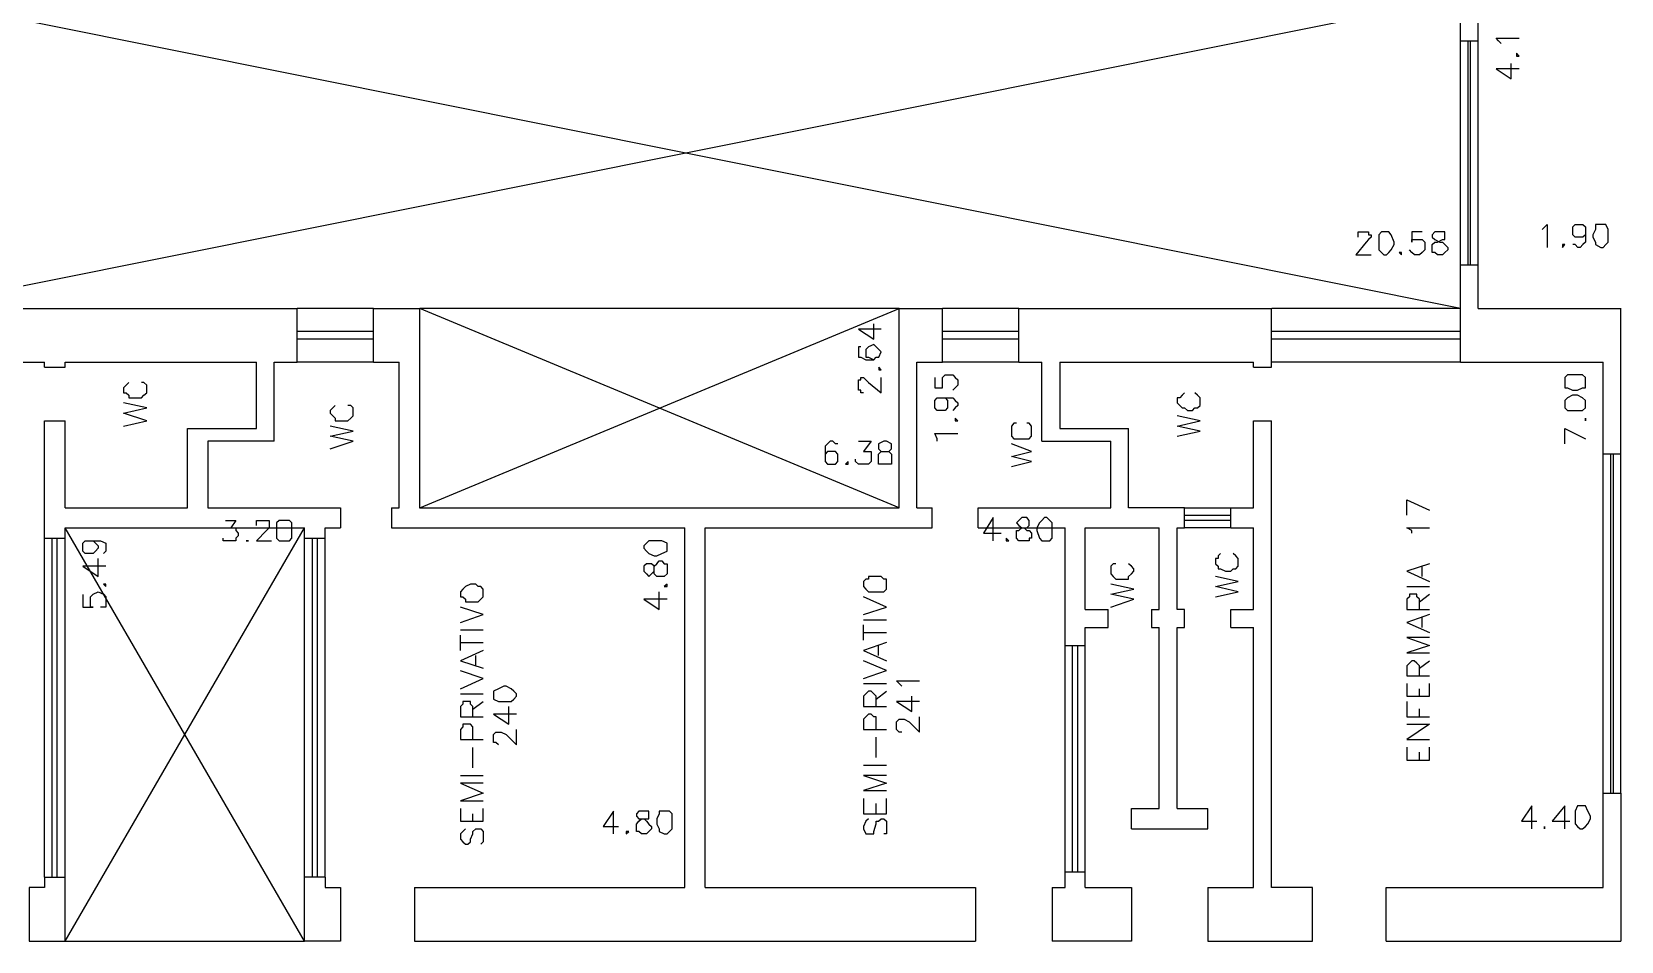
# Model space of a CAD drawing. Header units: millimetres. Extents: x -369 to -70, y -1414 to -1185.
# Drawn here: x -171.27 to -150.19, y -1345.58 to -1333.52 of the extents above; entities that cross this region are included whole.
import ezdxf

# ---------------------------------------------------------------- set-up
doc = ezdxf.new("R2010")
doc.units = ezdxf.units.MM
doc.header["$MEASUREMENT"] = 0
for name, color, linetype in [('10', 10, 'Continuous'), ('16', 16, 'Continuous'), ('50', 50, 'Continuous'), ('6', 6, 'Continuous'), ('8', 8, 'Continuous')]:
    doc.layers.add(name, color=color, linetype=linetype)

msp = doc.modelspace()

# ---------------------------------------------------------------- linework, layer by layer
at = {"layer": '10'}
for points in [[(-152.321, -1333.637), (-152.321, -1333.061)], [(-152.321, -1333.637), (-152.086, -1333.637), (-152.086, -1333.637), (-152.086, -1333.061)], [(-152.086, -1336.614), (-152.321, -1336.614)], [(-152.321, -1337.189), (-152.321, -1336.614)], [(-152.086, -1337.189), (-152.086, -1336.614)], [(-172.895, -1337.189), (-167.751, -1337.189)], [(-167.751, -1337.901), (-167.751, -1337.189)], [(-166.736, -1337.901), (-166.736, -1337.189)], [(-166.736, -1337.189), (-166.125, -1337.189)], [(-166.125, -1339.831), (-166.125, -1337.189)], [(-159.767, -1339.831), (-159.767, -1337.189)], [(-159.767, -1337.189), (-159.191, -1337.189)], [(-159.191, -1337.901), (-159.191, -1337.189)], [(-158.176, -1337.901), (-158.176, -1337.189)], [(-158.176, -1337.189), (-154.823, -1337.189)], [(-154.827, -1337.969), (-154.827, -1337.189)], [(-152.321, -1337.901), (-152.321, -1337.189)], [(-152.086, -1337.189), (-150.187, -1337.189)], [(-150.191, -1339.12), (-150.191, -1337.189)], [(-175.5, -1337.901), (-171.1, -1337.901)], [(-171.1, -1337.969), (-171.1, -1337.901)], [(-170.829, -1337.969), (-170.829, -1337.901)], [(-170.829, -1337.901), (-168.291, -1337.901)], [(-169.206, -1338.78), (-168.291, -1338.78), (-168.291, -1338.78), (-168.291, -1337.901)], [(-168.055, -1338.948), (-168.055, -1337.901)], [(-168.055, -1337.901), (-167.751, -1337.901)], [(-166.736, -1337.901), (-166.397, -1337.901)], [(-166.397, -1339.831), (-166.397, -1337.901)], [(-159.531, -1337.901), (-159.191, -1337.901)], [(-159.531, -1339.831), (-159.531, -1337.901)], [(-158.176, -1337.901), (-157.872, -1337.901)], [(-157.872, -1338.948), (-157.872, -1337.901)], [(-157.633, -1337.901), (-155.063, -1337.901)], [(-157.633, -1337.901), (-157.633, -1338.78), (-157.633, -1338.78), (-156.721, -1338.78)], [(-155.063, -1337.969), (-155.063, -1337.901)], [(-152.321, -1337.901), (-150.427, -1337.901)], [(-150.191, -1339.12), (-150.427, -1339.12), (-150.427, -1339.12), (-150.427, -1337.901)], [(-171.1, -1337.969), (-170.829, -1337.969)], [(-155.063, -1337.969), (-154.827, -1337.969)], [(-171.1, -1338.68), (-170.829, -1338.68)], [(-171.1, -1340.235), (-171.1, -1338.68)], [(-170.829, -1339.831), (-170.829, -1338.68)], [(-155.063, -1339.831), (-155.063, -1338.68)], [(-155.063, -1338.68), (-154.827, -1338.68)], [(-154.827, -1344.87), (-154.827, -1338.68)], [(-169.206, -1339.831), (-169.206, -1338.78)], [(-168.055, -1338.948), (-168.934, -1338.948), (-168.934, -1338.948), (-168.934, -1339.831)], [(-158.716, -1339.831), (-156.957, -1339.831), (-156.957, -1338.948)], [(-157.872, -1338.948), (-156.957, -1338.948)], [(-156.721, -1339.831), (-156.721, -1338.78)], [(-170.829, -1339.831), (-169.206, -1339.831)], [(-168.934, -1339.831), (-167.176, -1339.831)], [(-167.176, -1339.831), (-167.176, -1340.099)], [(-166.501, -1339.831), (-166.397, -1339.831)], [(-166.501, -1339.831), (-166.501, -1340.099)], [(-166.129, -1339.831), (-159.767, -1339.831)], [(-159.531, -1339.831), (-159.327, -1339.831)], [(-159.327, -1340.099), (-159.327, -1339.831)], [(-158.716, -1340.099), (-158.716, -1339.831)], [(-156.078, -1340.099), (-155.978, -1340.099), (-155.978, -1340.099), (-155.978, -1339.831), (-155.978, -1339.831), (-156.721, -1339.831)], [(-155.367, -1340.099), (-155.367, -1339.831), (-155.367, -1339.831), (-155.063, -1339.831)], [(-171.1, -1340.235), (-170.829, -1340.235), (-170.829, -1340.235), (-170.829, -1340.099)], [(-170.829, -1340.099), (-167.651, -1340.099)], [(-167.651, -1340.235), (-167.651, -1340.099)], [(-167.651, -1340.235), (-167.38, -1340.235), (-167.38, -1340.235), (-167.38, -1340.099)], [(-167.38, -1340.099), (-167.176, -1340.099)], [(-166.501, -1340.099), (-162.608, -1340.099)], [(-162.608, -1344.87), (-162.608, -1340.099)], [(-162.336, -1344.87), (-162.336, -1340.099)], [(-162.336, -1340.099), (-159.327, -1340.099)], [(-158.716, -1340.099), (-157.565, -1340.099)], [(-157.565, -1341.657), (-157.565, -1340.099)], [(-157.297, -1340.099), (-156.314, -1340.099)], [(-157.297, -1341.182), (-157.297, -1340.099)], [(-156.314, -1341.182), (-156.314, -1340.099)], [(-156.078, -1341.182), (-156.078, -1340.099)], [(-155.367, -1340.099), (-155.063, -1340.099)], [(-155.367, -1341.421), (-155.367, -1341.182), (-155.367, -1341.182), (-155.063, -1341.182), (-155.063, -1341.182), (-155.063, -1340.099)], [(-157.297, -1341.182), (-156.993, -1341.182)], [(-156.993, -1341.421), (-156.993, -1341.182)], [(-156.418, -1341.182), (-156.314, -1341.182)], [(-156.418, -1341.182), (-156.418, -1341.421), (-156.418, -1341.421), (-156.314, -1341.421)], [(-156.078, -1341.421), (-155.978, -1341.421), (-155.978, -1341.421), (-155.978, -1341.182), (-155.978, -1341.182), (-156.078, -1341.182)], [(-157.565, -1341.657), (-157.297, -1341.657), (-157.297, -1341.657), (-157.297, -1341.421)], [(-157.297, -1341.421), (-156.993, -1341.421)], [(-156.314, -1343.823), (-156.314, -1341.421)], [(-156.078, -1343.823), (-156.078, -1341.421)], [(-155.367, -1341.421), (-155.063, -1341.421)], [(-155.063, -1344.87), (-155.063, -1341.421)], [(-150.427, -1344.87), (-150.427, -1343.619), (-150.427, -1343.619), (-150.191, -1343.619), (-150.191, -1343.619), (-150.191, -1345.582)], [(-156.685, -1344.091), (-156.685, -1343.823)], [(-156.685, -1343.823), (-156.314, -1343.823)], [(-156.078, -1343.823), (-155.67, -1343.823)], [(-155.67, -1344.091), (-155.67, -1343.823)], [(-156.685, -1344.091), (-155.67, -1344.091)], [(-171.1, -1344.734), (-171.1, -1344.87), (-171.1, -1344.87), (-171.304, -1344.87), (-171.304, -1344.87), (-171.304, -1345.582), (-170.829, -1345.582), (-170.829, -1345.582), (-170.829, -1344.734)], [(-171.1, -1344.734), (-170.829, -1344.734)], [(-167.38, -1344.734), (-167.651, -1344.734)], [(-167.38, -1344.734), (-167.38, -1344.87), (-167.38, -1344.87), (-167.176, -1344.87), (-167.176, -1344.87), (-167.176, -1345.582), (-167.176, -1345.582), (-167.651, -1345.582), (-167.651, -1345.582), (-167.651, -1344.734)], [(-166.193, -1344.87), (-162.608, -1344.87)], [(-166.193, -1344.87), (-166.193, -1345.582)], [(-162.336, -1344.87), (-158.752, -1344.87)], [(-158.752, -1344.87), (-158.752, -1345.582)], [(-157.737, -1344.87), (-157.737, -1345.582)], [(-156.685, -1344.87), (-156.685, -1345.582), (-156.685, -1345.582), (-157.737, -1345.582)], [(-157.737, -1344.87), (-157.565, -1344.87)], [(-157.297, -1344.666), (-157.565, -1344.666)], [(-157.565, -1344.87), (-157.565, -1344.666)], [(-157.297, -1344.87), (-157.297, -1344.666)], [(-157.297, -1344.87), (-156.685, -1344.87)], [(-155.67, -1344.87), (-155.063, -1344.87)], [(-155.67, -1344.87), (-155.67, -1345.582)], [(-154.284, -1345.582), (-154.284, -1344.87), (-154.284, -1344.87), (-154.827, -1344.87)], [(-153.305, -1344.87), (-150.427, -1344.87)], [(-153.305, -1345.582), (-153.305, -1344.87)], [(-166.193, -1345.582), (-158.752, -1345.582)], [(-155.67, -1345.582), (-154.284, -1345.582)], [(-153.305, -1345.582), (-150.191, -1345.582)]]:
    msp.add_lwpolyline(points, dxfattribs=at)
at = {"layer": '16'}
for points in [[(-152.321, -1337.189), (-172.895, -1333.061)], [(-172.895, -1337.189), (-152.321, -1333.061)], [(-159.767, -1339.831), (-166.125, -1337.189)], [(-166.125, -1339.831), (-159.767, -1337.189)], [(-159.767, -1337.189), (-166.125, -1337.189)], [(-167.651, -1345.582), (-170.829, -1340.099)], [(-170.829, -1345.582), (-167.651, -1340.099)]]:
    msp.add_lwpolyline(points, dxfattribs=at)
at = {"layer": '50'}
for points in [[(-151.778, -1333.672), (-151.814, -1333.637), (-151.846, -1333.605), (-151.542, -1333.605)], [(-151.578, -1333.84), (-151.578, -1333.84), (-151.542, -1333.84), (-151.578, -1333.804), (-151.578, -1333.84)], [(-151.542, -1334.008), (-151.846, -1334.008), (-151.846, -1334.008), (-151.646, -1334.144), (-151.646, -1333.94)], [(-153.676, -1336.242), (-153.676, -1336.21), (-153.676, -1336.174), (-153.64, -1336.174), (-153.572, -1336.174), (-153.54, -1336.174), (-153.54, -1336.21), (-153.504, -1336.21), (-153.504, -1336.242), (-153.54, -1336.274), (-153.572, -1336.31), (-153.708, -1336.478), (-153.504, -1336.478)], [(-153.337, -1336.174), (-153.368, -1336.174), (-153.404, -1336.21), (-153.404, -1336.31), (-153.404, -1336.342), (-153.404, -1336.41), (-153.368, -1336.446), (-153.337, -1336.478), (-153.301, -1336.478), (-153.269, -1336.446), (-153.237, -1336.41), (-153.201, -1336.342), (-153.201, -1336.31), (-153.237, -1336.21), (-153.269, -1336.174), (-153.301, -1336.174), (-153.337, -1336.174)], [(-152.829, -1336.174), (-152.965, -1336.174), (-152.965, -1336.31), (-152.965, -1336.274), (-152.929, -1336.274), (-152.861, -1336.274), (-152.829, -1336.274), (-152.793, -1336.31), (-152.793, -1336.342), (-152.793, -1336.378), (-152.793, -1336.41), (-152.829, -1336.446), (-152.861, -1336.478), (-152.929, -1336.478), (-152.965, -1336.446), (-152.997, -1336.41)], [(-152.625, -1336.174), (-152.661, -1336.174), (-152.693, -1336.21), (-152.693, -1336.242), (-152.661, -1336.274), (-152.593, -1336.31), (-152.557, -1336.31), (-152.525, -1336.342), (-152.489, -1336.378), (-152.489, -1336.41), (-152.525, -1336.446), (-152.557, -1336.478), (-152.625, -1336.478), (-152.661, -1336.446), (-152.693, -1336.446), (-152.693, -1336.41), (-152.693, -1336.378), (-152.693, -1336.342), (-152.661, -1336.31), (-152.625, -1336.31), (-152.557, -1336.274), (-152.525, -1336.274), (-152.525, -1336.242), (-152.525, -1336.21), (-152.525, -1336.174), (-152.557, -1336.174), (-152.625, -1336.174)], [(-151.238, -1336.142), (-151.202, -1336.106), (-151.17, -1336.074), (-151.17, -1336.378)], [(-150.663, -1336.174), (-150.663, -1336.21), (-150.695, -1336.242), (-150.731, -1336.242), (-150.763, -1336.242), (-150.799, -1336.242), (-150.831, -1336.21), (-150.831, -1336.174), (-150.831, -1336.106), (-150.799, -1336.074), (-150.763, -1336.074), (-150.731, -1336.074), (-150.695, -1336.074), (-150.663, -1336.106), (-150.663, -1336.174), (-150.663, -1336.242), (-150.663, -1336.31), (-150.695, -1336.342), (-150.731, -1336.378), (-150.763, -1336.378), (-150.799, -1336.342), (-150.831, -1336.342)], [(-150.459, -1336.074), (-150.527, -1336.074), (-150.527, -1336.142), (-150.563, -1336.21), (-150.563, -1336.242), (-150.527, -1336.31), (-150.527, -1336.342), (-150.459, -1336.378), (-150.427, -1336.378), (-150.391, -1336.342), (-150.359, -1336.31), (-150.359, -1336.242), (-150.359, -1336.21), (-150.359, -1336.142), (-150.391, -1336.074), (-150.427, -1336.074), (-150.459, -1336.074)], [(-150.967, -1336.342), (-150.967, -1336.342), (-150.967, -1336.378), (-150.935, -1336.342), (-150.967, -1336.342)], [(-153.101, -1336.446), (-153.133, -1336.446), (-153.101, -1336.478), (-153.101, -1336.446)], [(-160.002, -1337.461), (-160.306, -1337.461), (-160.306, -1337.461), (-160.102, -1337.597), (-160.102, -1337.393)], [(-160.274, -1337.697), (-160.306, -1337.697), (-160.306, -1337.765), (-160.306, -1337.833), (-160.274, -1337.833), (-160.206, -1337.869), (-160.102, -1337.869), (-160.07, -1337.833), (-160.034, -1337.833), (-160.002, -1337.765), (-160.034, -1337.733), (-160.07, -1337.697), (-160.102, -1337.665), (-160.17, -1337.697), (-160.206, -1337.733), (-160.206, -1337.765), (-160.206, -1337.833), (-160.17, -1337.833), (-160.102, -1337.869)], [(-160.238, -1338.308), (-160.274, -1338.308), (-160.274, -1338.272), (-160.306, -1338.272), (-160.306, -1338.24), (-160.306, -1338.172), (-160.306, -1338.136), (-160.274, -1338.136), (-160.274, -1338.104), (-160.238, -1338.104), (-160.206, -1338.136), (-160.17, -1338.172), (-160.002, -1338.308), (-160.002, -1338.104)], [(-160.034, -1338.001), (-160.034, -1338.001), (-160.002, -1338.001), (-160.034, -1337.969), (-160.034, -1338.001)], [(-159.291, -1338.104), (-159.291, -1338.24), (-159.191, -1338.24), (-159.191, -1338.204), (-159.191, -1338.136), (-159.191, -1338.104), (-159.155, -1338.068), (-159.123, -1338.068), (-159.087, -1338.068), (-159.055, -1338.068), (-159.023, -1338.104), (-158.987, -1338.136), (-158.987, -1338.204), (-159.023, -1338.24), (-159.055, -1338.272)], [(-150.935, -1338.172), (-150.935, -1338.24), (-150.899, -1338.24), (-150.835, -1338.272), (-150.767, -1338.272), (-150.699, -1338.24), (-150.663, -1338.24), (-150.663, -1338.172), (-150.663, -1338.136), (-150.663, -1338.104), (-150.699, -1338.068), (-150.767, -1338.068), (-150.835, -1338.068), (-150.899, -1338.068), (-150.935, -1338.104), (-150.935, -1338.136), (-150.935, -1338.172)], [(-169.985, -1338.172), (-169.985, -1338.172), (-170.017, -1338.204), (-170.053, -1338.24), (-170.053, -1338.308), (-170.017, -1338.308), (-169.985, -1338.34), (-169.985, -1338.376), (-169.917, -1338.376), (-169.849, -1338.376), (-169.814, -1338.376), (-169.782, -1338.34), (-169.746, -1338.308), (-169.746, -1338.24), (-169.746, -1338.204), (-169.782, -1338.172), (-169.814, -1338.172)], [(-155.978, -1338.308), (-156.01, -1338.34), (-156.042, -1338.376), (-156.078, -1338.376), (-156.078, -1338.44), (-156.042, -1338.476), (-156.01, -1338.508), (-155.978, -1338.508), (-155.942, -1338.544), (-155.874, -1338.544), (-155.842, -1338.508), (-155.806, -1338.508), (-155.774, -1338.476), (-155.774, -1338.44), (-155.774, -1338.376), (-155.806, -1338.34), (-155.842, -1338.308)], [(-170.053, -1338.748), (-169.746, -1338.68), (-169.746, -1338.68), (-170.053, -1338.576), (-170.053, -1338.576), (-169.746, -1338.508), (-169.746, -1338.508), (-170.053, -1338.44)], [(-167.244, -1338.476), (-167.244, -1338.476), (-167.276, -1338.508), (-167.312, -1338.544), (-167.312, -1338.576), (-167.276, -1338.612), (-167.244, -1338.644), (-167.244, -1338.68), (-167.176, -1338.68), (-167.108, -1338.68), (-167.076, -1338.68), (-167.04, -1338.644), (-167.008, -1338.612), (-167.008, -1338.576), (-167.008, -1338.544), (-167.008, -1338.508), (-167.04, -1338.476), (-167.076, -1338.476)], [(-159.191, -1338.376), (-159.155, -1338.376), (-159.123, -1338.408), (-159.123, -1338.44), (-159.123, -1338.476), (-159.123, -1338.508), (-159.155, -1338.544), (-159.191, -1338.544), (-159.223, -1338.544), (-159.259, -1338.544), (-159.291, -1338.508), (-159.291, -1338.476), (-159.291, -1338.44), (-159.291, -1338.408), (-159.259, -1338.376), (-159.191, -1338.376), (-159.123, -1338.376), (-159.055, -1338.376), (-159.023, -1338.408), (-158.987, -1338.44), (-158.987, -1338.476), (-159.023, -1338.508), (-159.055, -1338.544)], [(-150.935, -1338.476), (-150.935, -1338.508), (-150.899, -1338.544), (-150.835, -1338.544), (-150.767, -1338.544), (-150.699, -1338.544), (-150.663, -1338.508), (-150.663, -1338.476), (-150.663, -1338.44), (-150.663, -1338.408), (-150.699, -1338.372), (-150.767, -1338.34), (-150.835, -1338.34), (-150.899, -1338.372), (-150.935, -1338.408), (-150.935, -1338.44), (-150.935, -1338.476)], [(-167.312, -1339.052), (-167.008, -1338.948), (-167.008, -1338.948), (-167.312, -1338.884), (-167.312, -1338.884), (-167.008, -1338.816), (-167.008, -1338.816), (-167.312, -1338.748)], [(-159.023, -1338.68), (-159.023, -1338.68), (-158.987, -1338.68), (-159.023, -1338.644), (-159.023, -1338.68)], [(-158.208, -1338.712), (-158.244, -1338.712), (-158.276, -1338.748), (-158.276, -1338.78), (-158.276, -1338.848), (-158.276, -1338.884), (-158.244, -1338.916), (-158.208, -1338.916), (-158.176, -1338.916), (-158.108, -1338.916), (-158.072, -1338.916), (-158.04, -1338.916), (-158.008, -1338.884), (-158.008, -1338.848), (-158.008, -1338.78), (-158.008, -1338.748), (-158.04, -1338.712), (-158.072, -1338.712)], [(-156.078, -1338.884), (-155.774, -1338.816), (-155.774, -1338.816), (-156.078, -1338.748), (-156.078, -1338.748), (-155.774, -1338.68), (-155.774, -1338.68), (-156.078, -1338.612)], [(-150.663, -1338.68), (-150.663, -1338.68), (-150.663, -1338.644), (-150.663, -1338.68)], [(-160.578, -1338.984), (-160.61, -1338.984), (-160.646, -1338.948), (-160.678, -1338.948), (-160.714, -1338.984), (-160.746, -1339.016), (-160.746, -1339.084), (-160.746, -1339.152), (-160.746, -1339.219), (-160.714, -1339.255), (-160.678, -1339.255), (-160.646, -1339.255), (-160.61, -1339.255), (-160.578, -1339.219), (-160.578, -1339.152), (-160.578, -1339.12), (-160.61, -1339.084), (-160.646, -1339.084), (-160.678, -1339.084), (-160.714, -1339.084), (-160.746, -1339.12), (-160.746, -1339.152)], [(-160.306, -1338.948), (-160.138, -1338.948), (-160.238, -1339.084), (-160.206, -1339.084), (-160.17, -1339.084), (-160.138, -1339.084), (-160.138, -1339.152), (-160.138, -1339.219), (-160.17, -1339.255), (-160.238, -1339.255), (-160.274, -1339.255), (-160.306, -1339.255), (-160.342, -1339.219), (-160.342, -1339.187)], [(-159.97, -1338.948), (-160.038, -1338.984), (-160.038, -1339.016), (-160.038, -1339.052), (-160.002, -1339.084), (-159.935, -1339.084), (-159.903, -1339.084), (-159.867, -1339.12), (-159.867, -1339.152), (-159.867, -1339.187), (-159.867, -1339.219), (-159.867, -1339.255), (-159.935, -1339.255), (-159.97, -1339.255), (-160.038, -1339.255), (-160.038, -1339.219), (-160.038, -1339.187), (-160.038, -1339.152), (-160.038, -1339.12), (-160.002, -1339.084), (-159.97, -1339.084), (-159.903, -1339.084), (-159.867, -1339.052), (-159.867, -1339.016), (-159.867, -1338.984), (-159.935, -1338.948), (-159.97, -1338.948)], [(-159.259, -1338.948), (-159.259, -1338.916), (-159.291, -1338.848), (-158.987, -1338.848)], [(-150.935, -1338.984), (-150.935, -1338.78), (-150.935, -1338.78), (-150.663, -1338.916)], [(-158.276, -1339.287), (-158.008, -1339.219), (-158.008, -1339.219), (-158.276, -1339.152), (-158.276, -1339.152), (-158.008, -1339.084), (-158.008, -1339.084), (-158.276, -1338.984)], [(-160.442, -1339.219), (-160.478, -1339.255), (-160.442, -1339.255), (-160.442, -1339.219)], [(-153.033, -1339.931), (-153.033, -1339.727), (-153.033, -1339.727), (-152.729, -1339.863)], [(-168.699, -1339.999), (-168.563, -1339.999), (-168.631, -1340.099), (-168.599, -1340.099), (-168.563, -1340.099), (-168.563, -1340.135), (-168.531, -1340.167), (-168.531, -1340.203), (-168.563, -1340.235), (-168.563, -1340.27), (-168.631, -1340.27), (-168.667, -1340.27), (-168.699, -1340.27), (-168.731, -1340.27), (-168.731, -1340.235)], [(-168.291, -1340.067), (-168.291, -1340.031), (-168.291, -1339.999), (-168.259, -1339.999), (-168.223, -1339.999), (-168.191, -1339.999), (-168.159, -1339.999), (-168.123, -1339.999), (-168.123, -1340.031), (-168.123, -1340.067), (-168.123, -1340.099), (-168.159, -1340.135), (-168.291, -1340.27), (-168.091, -1340.27)], [(-167.919, -1339.999), (-167.987, -1339.999), (-168.023, -1340.031), (-168.023, -1340.099), (-168.023, -1340.167), (-168.023, -1340.235), (-167.987, -1340.27), (-167.919, -1340.27), (-167.851, -1340.27), (-167.819, -1340.235), (-167.819, -1340.167), (-167.819, -1340.099), (-167.819, -1340.031), (-167.851, -1339.999), (-167.919, -1339.999)], [(-158.516, -1340.27), (-158.516, -1339.963), (-158.516, -1339.963), (-158.648, -1340.167), (-158.412, -1340.167)], [(-158.14, -1339.963), (-158.176, -1339.999), (-158.208, -1340.031), (-158.176, -1340.067), (-158.14, -1340.099), (-158.108, -1340.099), (-158.072, -1340.135), (-158.04, -1340.135), (-158.008, -1340.167), (-158.008, -1340.235), (-158.04, -1340.235), (-158.04, -1340.27), (-158.072, -1340.27), (-158.14, -1340.27), (-158.176, -1340.27), (-158.208, -1340.235), (-158.208, -1340.167), (-158.208, -1340.135), (-158.176, -1340.135), (-158.14, -1340.099), (-158.072, -1340.099), (-158.04, -1340.067), (-158.04, -1340.031), (-158.04, -1339.999), (-158.072, -1339.963), (-158.14, -1339.963)], [(-157.836, -1339.963), (-157.872, -1339.999), (-157.904, -1340.031), (-157.94, -1340.099), (-157.94, -1340.135), (-157.904, -1340.235), (-157.872, -1340.27), (-157.836, -1340.27), (-157.804, -1340.27), (-157.768, -1340.27), (-157.737, -1340.235), (-157.737, -1340.135), (-157.737, -1340.099), (-157.737, -1340.031), (-157.768, -1339.999), (-157.804, -1339.963), (-157.836, -1339.963)], [(-158.344, -1340.235), (-158.344, -1340.27), (-158.312, -1340.27), (-158.344, -1340.235)], [(-152.965, -1340.167), (-152.965, -1340.135), (-153.033, -1340.099), (-152.729, -1340.099)], [(-170.493, -1340.27), (-170.457, -1340.27), (-170.425, -1340.302), (-170.389, -1340.338), (-170.389, -1340.37), (-170.425, -1340.406), (-170.457, -1340.438), (-170.493, -1340.438), (-170.561, -1340.438), (-170.593, -1340.406), (-170.593, -1340.37), (-170.593, -1340.338), (-170.593, -1340.302), (-170.561, -1340.27), (-170.493, -1340.27), (-170.425, -1340.27), (-170.357, -1340.27), (-170.289, -1340.302), (-170.289, -1340.338), (-170.289, -1340.37), (-170.289, -1340.406), (-170.321, -1340.438)], [(-168.427, -1340.27), (-168.427, -1340.27), (-168.395, -1340.27), (-168.427, -1340.27)], [(-163.152, -1340.37), (-163.116, -1340.406), (-163.084, -1340.438), (-163.016, -1340.47), (-162.98, -1340.47), (-162.912, -1340.438), (-162.844, -1340.406), (-162.844, -1340.37), (-162.844, -1340.338), (-162.844, -1340.302), (-162.912, -1340.27), (-162.98, -1340.27), (-163.016, -1340.27), (-163.084, -1340.27), (-163.116, -1340.302), (-163.152, -1340.338), (-163.152, -1340.37)], [(-155.503, -1340.438), (-155.535, -1340.47), (-155.535, -1340.506), (-155.57, -1340.506), (-155.57, -1340.574), (-155.535, -1340.606), (-155.535, -1340.642), (-155.503, -1340.642), (-155.435, -1340.674), (-155.367, -1340.674), (-155.335, -1340.642), (-155.299, -1340.642), (-155.267, -1340.606), (-155.267, -1340.574), (-155.267, -1340.506), (-155.299, -1340.47), (-155.335, -1340.438)], [(-170.289, -1340.606), (-170.593, -1340.606), (-170.593, -1340.606), (-170.389, -1340.742), (-170.389, -1340.506)], [(-163.152, -1340.674), (-163.116, -1340.71), (-163.084, -1340.742), (-163.048, -1340.71), (-163.016, -1340.674), (-163.016, -1340.642), (-163.016, -1340.606), (-162.98, -1340.574), (-162.948, -1340.538), (-162.912, -1340.538), (-162.88, -1340.574), (-162.844, -1340.574), (-162.844, -1340.606), (-162.844, -1340.674), (-162.844, -1340.71), (-162.88, -1340.742), (-162.912, -1340.742), (-162.948, -1340.742), (-162.98, -1340.742), (-163.016, -1340.71), (-163.016, -1340.674), (-163.016, -1340.606), (-163.048, -1340.574), (-163.084, -1340.574), (-163.116, -1340.574), (-163.152, -1340.606), (-163.152, -1340.674)], [(-156.889, -1340.574), (-156.925, -1340.574), (-156.957, -1340.606), (-156.957, -1340.642), (-156.957, -1340.674), (-156.957, -1340.71), (-156.925, -1340.742), (-156.889, -1340.778), (-156.857, -1340.778), (-156.789, -1340.778), (-156.721, -1340.778), (-156.721, -1340.742), (-156.685, -1340.71), (-156.653, -1340.674), (-156.653, -1340.642), (-156.685, -1340.606), (-156.721, -1340.574)], [(-152.729, -1340.574), (-153.033, -1340.674), (-153.033, -1340.674), (-152.729, -1340.81)], [(-152.829, -1340.742), (-152.829, -1340.606)], [(-170.321, -1340.846), (-170.289, -1340.878), (-170.289, -1340.846), (-170.321, -1340.846)], [(-165.585, -1341.014), (-165.553, -1341.014), (-165.517, -1341.046), (-165.517, -1341.082), (-165.449, -1341.082), (-165.382, -1341.082), (-165.35, -1341.082), (-165.314, -1341.046), (-165.282, -1341.014), (-165.282, -1340.946), (-165.282, -1340.914), (-165.314, -1340.878), (-165.35, -1340.878), (-165.382, -1340.846), (-165.449, -1340.846), (-165.517, -1340.878), (-165.553, -1340.914), (-165.585, -1340.946), (-165.585, -1341.014)], [(-162.88, -1340.878), (-162.844, -1340.878), (-162.844, -1340.846), (-162.88, -1340.878)], [(-160.238, -1340.878), (-160.206, -1340.914), (-160.17, -1340.946), (-160.102, -1340.946), (-160.038, -1340.946), (-160.002, -1340.946), (-159.97, -1340.946), (-159.935, -1340.914), (-159.935, -1340.878), (-159.935, -1340.81), (-159.935, -1340.778), (-159.97, -1340.778), (-160.002, -1340.742), (-160.038, -1340.742), (-160.102, -1340.742), (-160.17, -1340.742), (-160.17, -1340.778), (-160.206, -1340.778), (-160.238, -1340.81), (-160.238, -1340.878)], [(-156.957, -1341.15), (-156.653, -1341.046), (-156.653, -1341.046), (-156.957, -1340.978), (-156.957, -1340.978), (-156.653, -1340.914), (-156.653, -1340.914), (-156.957, -1340.846)], [(-155.57, -1341.014), (-155.267, -1340.946), (-155.267, -1340.946), (-155.57, -1340.878), (-155.57, -1340.878), (-155.267, -1340.81), (-155.267, -1340.81), (-155.57, -1340.742)], [(-170.593, -1340.982), (-170.593, -1341.15), (-170.457, -1341.15), (-170.493, -1341.15), (-170.493, -1341.082), (-170.493, -1341.046), (-170.493, -1341.014), (-170.457, -1340.978), (-170.389, -1340.946), (-170.321, -1340.978), (-170.289, -1341.014), (-170.289, -1341.046), (-170.289, -1341.082), (-170.289, -1341.15), (-170.321, -1341.15), (-170.357, -1341.15)], [(-162.844, -1341.046), (-163.152, -1341.046), (-163.152, -1341.046), (-162.948, -1341.182), (-162.948, -1340.946)], [(-160.238, -1341.25), (-159.935, -1341.15), (-159.935, -1341.15), (-160.238, -1341.014)], [(-153.033, -1340.878), (-152.729, -1340.878)], [(-152.865, -1341.182), (-152.865, -1341.046), (-152.897, -1341.014), (-152.897, -1340.978), (-152.933, -1340.978), (-152.965, -1340.978), (-152.997, -1340.978), (-152.997, -1341.014), (-153.033, -1341.046), (-153.033, -1341.182), (-153.033, -1341.182), (-152.729, -1341.182)], [(-152.865, -1341.082), (-152.729, -1340.978)], [(-165.585, -1341.354), (-165.282, -1341.25), (-165.282, -1341.25), (-165.585, -1341.15)], [(-152.729, -1341.25), (-153.033, -1341.354), (-153.033, -1341.354), (-152.729, -1341.485)], [(-152.829, -1341.421), (-152.829, -1341.286)], [(-165.585, -1341.453), (-165.282, -1341.453)], [(-160.238, -1341.318), (-159.935, -1341.318)], [(-160.238, -1341.589), (-160.238, -1341.385)], [(-160.238, -1341.485), (-159.935, -1341.485)], [(-165.585, -1341.725), (-165.585, -1341.521)], [(-165.585, -1341.621), (-165.282, -1341.621)], [(-159.935, -1341.621), (-160.238, -1341.725), (-160.238, -1341.725), (-159.935, -1341.861)], [(-160.038, -1341.793), (-160.038, -1341.657)], [(-152.729, -1341.553), (-153.033, -1341.553), (-153.033, -1341.553), (-152.729, -1341.657), (-152.729, -1341.657), (-153.033, -1341.757), (-153.033, -1341.757), (-152.729, -1341.757)], [(-165.282, -1341.725), (-165.585, -1341.861), (-165.585, -1341.861), (-165.282, -1341.961)], [(-165.382, -1341.929), (-165.382, -1341.793)], [(-160.238, -1342.097), (-159.935, -1341.993), (-159.935, -1341.993), (-160.238, -1341.861)], [(-152.865, -1342.061), (-152.865, -1341.929), (-152.897, -1341.893), (-152.933, -1341.861), (-152.965, -1341.861), (-152.997, -1341.893), (-153.033, -1341.929), (-153.033, -1342.061), (-153.033, -1342.061), (-152.729, -1342.061)], [(-152.865, -1341.961), (-152.729, -1341.861)], [(-165.585, -1342.233), (-165.282, -1342.097), (-165.282, -1342.097), (-165.585, -1341.997)], [(-159.731, -1342.197), (-159.767, -1342.165), (-159.799, -1342.129), (-159.495, -1342.129)], [(-165.585, -1342.301), (-165.282, -1342.301)], [(-165.146, -1342.333), (-165.146, -1342.369), (-165.078, -1342.401), (-165.01, -1342.401), (-164.978, -1342.401), (-164.91, -1342.401), (-164.874, -1342.369), (-164.842, -1342.333), (-164.842, -1342.301), (-164.874, -1342.265), (-164.91, -1342.233), (-164.978, -1342.197), (-165.01, -1342.197), (-165.078, -1342.233), (-165.146, -1342.265), (-165.146, -1342.301), (-165.146, -1342.333)], [(-160.238, -1342.165), (-159.935, -1342.165)], [(-160.07, -1342.468), (-160.07, -1342.333), (-160.102, -1342.301), (-160.138, -1342.265), (-160.17, -1342.265), (-160.206, -1342.301), (-160.238, -1342.333), (-160.238, -1342.468), (-160.238, -1342.468), (-159.935, -1342.468)], [(-160.07, -1342.369), (-159.935, -1342.265)], [(-159.495, -1342.401), (-159.799, -1342.401), (-159.799, -1342.401), (-159.595, -1342.536), (-159.595, -1342.333)], [(-153.033, -1342.165), (-153.033, -1342.333), (-153.033, -1342.333), (-152.729, -1342.333)], [(-152.865, -1342.333), (-152.865, -1342.233)], [(-152.729, -1342.333), (-152.729, -1342.165)], [(-165.418, -1342.604), (-165.418, -1342.468), (-165.449, -1342.437), (-165.449, -1342.401), (-165.485, -1342.401), (-165.517, -1342.401), (-165.553, -1342.401), (-165.553, -1342.437), (-165.585, -1342.468), (-165.585, -1342.604), (-165.585, -1342.604), (-165.282, -1342.604)], [(-165.418, -1342.504), (-165.282, -1342.401)], [(-164.842, -1342.568), (-165.146, -1342.568), (-165.146, -1342.568), (-164.942, -1342.704), (-164.942, -1342.468)], [(-153.033, -1342.401), (-153.033, -1342.604), (-153.033, -1342.604), (-152.729, -1342.604)], [(-152.865, -1342.604), (-152.865, -1342.5)], [(-165.418, -1342.908), (-165.418, -1342.772), (-165.418, -1342.74), (-165.449, -1342.704), (-165.485, -1342.704), (-165.517, -1342.704), (-165.553, -1342.704), (-165.553, -1342.74), (-165.585, -1342.772), (-165.585, -1342.908), (-165.585, -1342.908), (-165.282, -1342.908)], [(-160.07, -1342.772), (-160.07, -1342.636), (-160.07, -1342.604), (-160.102, -1342.604), (-160.138, -1342.568), (-160.17, -1342.568), (-160.206, -1342.604), (-160.238, -1342.636), (-160.238, -1342.772), (-160.238, -1342.772), (-159.935, -1342.772)], [(-159.731, -1342.808), (-159.731, -1342.808), (-159.767, -1342.808), (-159.799, -1342.772), (-159.799, -1342.74), (-159.799, -1342.704), (-159.799, -1342.672), (-159.767, -1342.636), (-159.731, -1342.636), (-159.699, -1342.636), (-159.631, -1342.672), (-159.495, -1342.808), (-159.495, -1342.604)], [(-153.033, -1342.704), (-152.729, -1342.704), (-152.729, -1342.704), (-153.033, -1342.908), (-153.033, -1342.908), (-152.729, -1342.908)], [(-165.078, -1342.976), (-165.078, -1342.976), (-165.114, -1342.944), (-165.146, -1342.944), (-165.146, -1342.908), (-165.146, -1342.84), (-165.114, -1342.808), (-165.078, -1342.808), (-165.046, -1342.808), (-164.978, -1342.84), (-164.842, -1342.976), (-164.842, -1342.772)], [(-160.07, -1343.144), (-160.07, -1342.876)], [(-165.418, -1343.28), (-165.418, -1343.012)], [(-153.033, -1343.008), (-153.033, -1343.18), (-153.033, -1343.18), (-152.729, -1343.18)], [(-152.865, -1343.18), (-152.865, -1343.076)], [(-152.729, -1343.18), (-152.729, -1343.008)], [(-165.585, -1343.384), (-165.282, -1343.384)], [(-160.238, -1343.248), (-159.935, -1343.248)], [(-159.935, -1343.384), (-160.238, -1343.384), (-160.238, -1343.384), (-159.935, -1343.484), (-159.935, -1343.484), (-160.238, -1343.583), (-160.238, -1343.583), (-159.935, -1343.583)], [(-165.282, -1343.484), (-165.585, -1343.484), (-165.585, -1343.484), (-165.282, -1343.619), (-165.282, -1343.619), (-165.585, -1343.719), (-165.585, -1343.719), (-165.282, -1343.719)], [(-160.238, -1343.687), (-160.238, -1343.891), (-160.238, -1343.891), (-159.935, -1343.891)], [(-160.07, -1343.891), (-160.07, -1343.755)], [(-159.935, -1343.891), (-159.935, -1343.687)], [(-151.374, -1344.091), (-151.374, -1343.787), (-151.374, -1343.787), (-151.51, -1343.991), (-151.306, -1343.991)], [(-150.935, -1344.091), (-150.935, -1343.787), (-150.935, -1343.787), (-151.103, -1343.991), (-150.867, -1343.991)], [(-150.731, -1343.787), (-150.767, -1343.787), (-150.799, -1343.855), (-150.799, -1343.923), (-150.799, -1343.959), (-150.799, -1344.023), (-150.767, -1344.059), (-150.731, -1344.091), (-150.699, -1344.091), (-150.663, -1344.059), (-150.631, -1344.023), (-150.595, -1343.959), (-150.595, -1343.923), (-150.631, -1343.855), (-150.663, -1343.787), (-150.699, -1343.787), (-150.731, -1343.787)], [(-165.585, -1343.823), (-165.585, -1343.991), (-165.585, -1343.991), (-165.282, -1343.991)], [(-165.418, -1343.991), (-165.418, -1343.891)], [(-165.282, -1343.991), (-165.282, -1343.823)], [(-163.555, -1344.159), (-163.555, -1343.855), (-163.555, -1343.855), (-163.691, -1344.059), (-163.487, -1344.059)], [(-163.184, -1343.855), (-163.216, -1343.855), (-163.251, -1343.891), (-163.251, -1343.923), (-163.216, -1343.959), (-163.148, -1343.959), (-163.116, -1343.991), (-163.084, -1344.027), (-163.048, -1344.059), (-163.048, -1344.091), (-163.084, -1344.127), (-163.116, -1344.159), (-163.184, -1344.159), (-163.216, -1344.127), (-163.251, -1344.127), (-163.251, -1344.091), (-163.251, -1344.059), (-163.251, -1344.027), (-163.216, -1343.991), (-163.184, -1343.959), (-163.116, -1343.959), (-163.084, -1343.959), (-163.084, -1343.923), (-163.084, -1343.891), (-163.084, -1343.855), (-163.116, -1343.855), (-163.184, -1343.855)], [(-162.88, -1343.855), (-162.948, -1343.855), (-162.948, -1343.891), (-162.98, -1343.959), (-162.98, -1344.027), (-162.948, -1344.091), (-162.948, -1344.127), (-162.88, -1344.159), (-162.844, -1344.159), (-162.812, -1344.127), (-162.776, -1344.091), (-162.776, -1344.027), (-162.776, -1343.959), (-162.776, -1343.891), (-162.812, -1343.855), (-162.844, -1343.855), (-162.88, -1343.855)], [(-160.17, -1343.959), (-160.206, -1343.991), (-160.238, -1344.059), (-160.238, -1344.091), (-160.206, -1344.159), (-160.17, -1344.159), (-160.138, -1344.159), (-160.102, -1344.159), (-160.102, -1344.127), (-160.07, -1344.023), (-160.07, -1343.991), (-160.038, -1343.991), (-160.002, -1343.959), (-159.97, -1343.959), (-159.935, -1343.991), (-159.935, -1344.059), (-159.935, -1344.091), (-159.935, -1344.159), (-159.97, -1344.159)], [(-165.517, -1344.091), (-165.553, -1344.127), (-165.585, -1344.159), (-165.585, -1344.227), (-165.553, -1344.263), (-165.517, -1344.295), (-165.485, -1344.295), (-165.449, -1344.263), (-165.449, -1344.227), (-165.418, -1344.159), (-165.418, -1344.127), (-165.382, -1344.091), (-165.35, -1344.091), (-165.314, -1344.091), (-165.282, -1344.127), (-165.282, -1344.159), (-165.282, -1344.227), (-165.282, -1344.263), (-165.314, -1344.295)], [(-163.387, -1344.127), (-163.387, -1344.127), (-163.387, -1344.159), (-163.351, -1344.127), (-163.387, -1344.127)], [(-151.206, -1344.059), (-151.206, -1344.059), (-151.206, -1344.091), (-151.206, -1344.059)]]:
    msp.add_lwpolyline(points, dxfattribs=at)
at = {"layer": '6'}
msp.add_lwpolyline([(-170.829, -1345.582), (-167.651, -1345.582)], dxfattribs=at)
at = {"layer": '8'}
for points in [[(-152.321, -1336.614), (-152.321, -1333.637)], [(-152.218, -1336.614), (-152.218, -1333.637)], [(-152.186, -1336.614), (-152.186, -1333.637)], [(-152.086, -1336.614), (-152.086, -1333.637)], [(-166.736, -1337.189), (-167.751, -1337.189)], [(-158.176, -1337.189), (-159.191, -1337.189)], [(-152.321, -1337.189), (-154.823, -1337.189)], [(-166.736, -1337.493), (-167.751, -1337.493)], [(-158.176, -1337.493), (-159.191, -1337.493)], [(-152.321, -1337.493), (-154.827, -1337.493)], [(-166.736, -1337.597), (-167.751, -1337.597)], [(-158.176, -1337.597), (-159.191, -1337.597)], [(-152.321, -1337.597), (-154.827, -1337.597)], [(-166.736, -1337.901), (-167.751, -1337.901)], [(-158.176, -1337.901), (-159.191, -1337.901)], [(-152.321, -1337.901), (-154.827, -1337.901)], [(-150.427, -1343.619), (-150.427, -1339.12)], [(-150.327, -1343.619), (-150.327, -1339.12)], [(-150.291, -1343.619), (-150.291, -1339.12)], [(-150.191, -1343.619), (-150.191, -1339.12)], [(-155.978, -1339.831), (-155.367, -1339.831)], [(-155.978, -1339.931), (-155.367, -1339.931)], [(-155.367, -1339.999), (-155.978, -1339.999)], [(-171.1, -1344.734), (-171.1, -1340.235)], [(-171, -1344.734), (-171, -1340.235)], [(-170.933, -1344.734), (-170.933, -1340.235)], [(-170.829, -1344.734), (-170.829, -1340.235)], [(-167.651, -1344.734), (-167.651, -1340.235)], [(-167.548, -1344.734), (-167.548, -1340.235)], [(-167.48, -1344.734), (-167.48, -1340.235)], [(-167.38, -1344.734), (-167.38, -1340.235)], [(-155.367, -1340.099), (-155.978, -1340.099)], [(-157.565, -1344.666), (-157.565, -1341.657)], [(-157.465, -1344.666), (-157.465, -1341.657)], [(-157.397, -1344.666), (-157.397, -1341.657)], [(-157.297, -1344.666), (-157.297, -1341.657)]]:
    msp.add_lwpolyline(points, dxfattribs=at)

doc.saveas('drawing.dxf')
